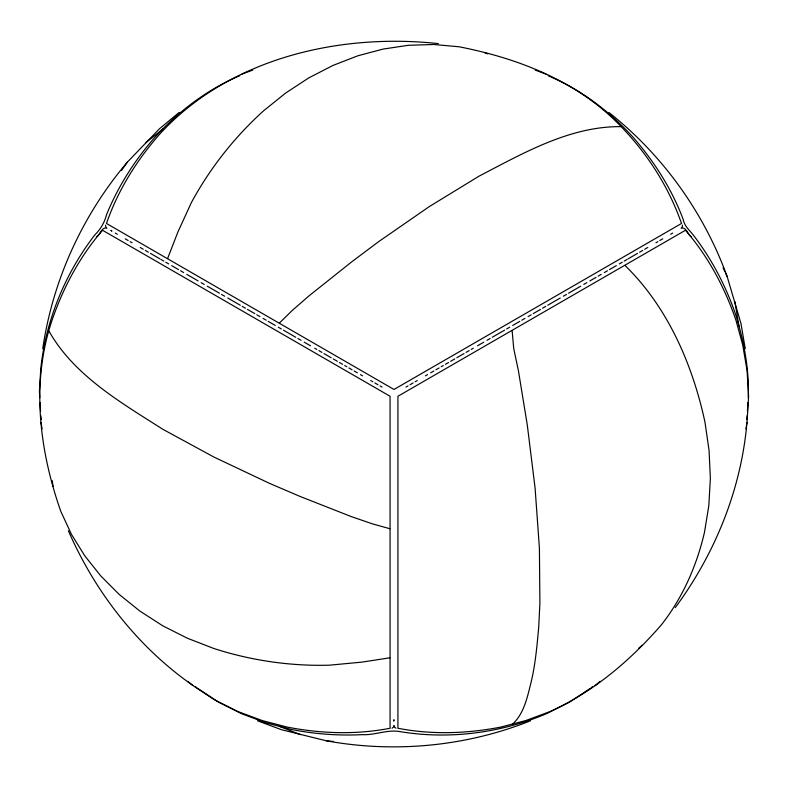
<?xml version="1.0" encoding="UTF-8"?>
<svg xmlns="http://www.w3.org/2000/svg" width="788" height="788" viewBox="0 0 788 788"><rect width="100%" height="100%" fill="white"/><g stroke="black" fill="none" stroke-linecap="round" stroke-linejoin="round"><path stroke-width="1.18" d="M675.267 607.607C715.662 552.94 742.03 487.329 747.221 419.364L748.6 396.394L747.044 370.429L742.72 344.927L735.962 320.283C724.773 287.561 708.195 256.435 685.442 230.273L397.93 396.266L397.93 728.26C431.952 734.869 467.215 733.687 501.138 727.009L525.862 720.537L550.113 711.525C593.394 691.982 630.144 660.63 661.181 625.101C682.546 597.964 696.7 565.873 704.472 532.343L708.806 505.788L710.372 478.375L709.052 450.411L704.974 422.161C692.514 364.411 667.741 307.133 624.973 265.418M747.162 415.571L746.709 419.571M747.438 410.942L747.95 402.481M748.236 397.644C749.378 369.799 744.049 342.071 735.962 315.515C726.142 286.517 711.83 259.055 693.095 234.804C689.244 229.988 684.27 225.841 683.186 219.438C671.859 189.11 654.178 161.441 632.951 137.092C610.336 112.448 583.504 91.398 552.802 77.815L548.212 75.766M105.582 225.161L105.74 226.905L106.902 228.234C101.81 226.383 100.243 234.785 96.776 236.715M746.709 424.358L747.044 422.358M42.759 348.71C52.668 280.183 82.612 214.917 127.361 162.131L159.363 128.858L179.152 112.457M745.931 428.908L746.531 425.362M167.608 258.513L177.852 232.115L191.464 202.417C210.101 168.021 234.617 137.023 263.606 110.783L285.68 93.033L308.886 77.825L333.038 65.404L357.811 55.81L383.007 49.092L408.351 45.3L433.705 44.492L458.941 46.758C514.111 57.494 568.906 78.002 610.858 116.535C642.378 145.957 667.298 182.698 681.512 223.467L394 389.459L106.488 223.467C117.776 190.696 136.422 160.752 159.176 134.709C228.481 58.519 338.791 32.84 438.355 43.616M127.361 162.131L121.401 170.572M512.732 723.965C524.138 713.317 527.31 697.213 530.974 682.733C535.387 664.619 536.983 646.002 538.697 627.484L539.898 603.303L539.416 548.35L535.101 488.156L527.31 425.126L518.396 370.626L513.737 348.601L512.121 330.576M279.395 323.06L292.171 310.521L309.142 295.746L352.246 261.429L378.713 241.601L429.421 206.515L479.114 176.108C523.163 153.236 569.901 126.178 620.836 126.641M590.931 687.963L592.497 686.673M595.078 685.57L600.2 681.325M145.731 142.727L163.471 128.572M638.773 648.081L642.269 645.274M590.094 688.515L569.222 702.295L545.966 713.928C500.37 733.037 449.446 739.696 400.58 731.717C387.913 729.127 375.127 735.332 362.224 734.652C338.347 735.844 314.432 734.061 290.989 729.393L266.285 722.921L242.034 713.918L218.778 702.295L197.906 688.515M405.987 387.075L407.987 385.923M410.046 384.731L413.129 382.948M415.187 381.766L417.246 380.574M425.471 375.827L427.529 374.635M430.681 372.813L433.843 371M435.941 369.779L439.093 367.957M441.201 366.745L443.299 365.534M445.407 364.322L448.559 362.5M450.637 361.298L454.755 358.924M456.813 357.732L464.014 353.576M466.063 352.394L469.156 350.611M471.204 349.419L473.263 348.237M477.489 345.794L483.812 342.15M486.974 340.317L490.136 338.495M492.244 337.274L504.615 330.133M506.645 328.96L509.678 327.207M512.722 325.454L519.814 321.356M521.843 320.184L524.956 318.391M528.068 316.599L531.181 314.796M533.259 313.594L540.519 309.408M542.587 308.206L545.7 306.414M547.778 305.212L560.248 298.012M563.371 296.209L566.483 294.416M568.562 293.215L580.756 286.172M583.8 284.419L586.843 282.656M589.897 280.902L596.083 277.327M598.151 276.135L601.244 274.352M604.337 272.559L607.43 270.776M609.498 269.585L616.364 265.615M619.309 263.911L622.254 262.217M624.224 261.084L627.169 259.38M628.203 258.779L637.531 253.401M639.6 252.199L642.712 250.407M644.742 249.235L647.795 247.471M655.931 242.773L657.881 241.65M659.832 240.517L662.757 238.833M670.696 234.243L672.716 233.081M391.991 728.191L393.429 727.186L394 725.521L394.571 727.186L396.009 728.191M239.788 75.766L237.887 76.475C206.446 90.256 178.63 111.295 155.541 136.6L155.049 137.092C134.827 160.082 118.2 186.204 106.587 214.563C104.577 222.413 100.697 229.15 94.905 234.804C65.187 273.406 45.881 320.135 40.779 368.636L39.4 391.606L39.764 397.644M242.034 74.072L252.771 70.093M530.403 720.833C466.092 746.512 394.611 753.21 326.518 740.848L281.7 729.777L257.597 720.833M389.863 657.803L361.879 662.127L329.354 665.19C290.25 666.254 251.136 660.511 213.922 648.534L187.514 638.29L162.742 625.8L139.909 611.094L119.205 594.438L100.805 575.969L84.838 555.924L71.462 534.372L60.814 511.382C39.37 450.44 30.88 382.554 52.038 320.283C63.207 287.561 79.824 256.435 102.558 230.273L390.07 396.266L390.07 728.26C356.048 734.869 320.785 733.687 286.862 727.009L262.138 720.537L237.887 711.525L214.622 699.892L195.424 687.215C139.161 648.741 95.525 593.098 68.379 530.787M326.518 740.848L333.294 741.469M389.863 528.718L372.625 523.921L351.34 516.613L300.07 496.44L269.663 483.428L213.922 457.06L162.742 429.233C120.909 402.52 74.111 375.581 49.033 331.236M535.229 70.093L545.966 74.082M300.524 734.643L279.395 726.359M484.423 52.569L487.713 53.86M115.284 233.081L117.304 234.243M125.243 238.833L128.168 240.517M130.118 241.65L132.069 242.773M140.205 247.471L143.258 249.235M145.287 250.407L148.4 252.199M150.469 253.401L159.797 258.779M160.831 259.38L163.776 261.084M165.746 262.217L168.691 263.911M171.636 265.615L178.502 269.585M180.57 270.776L183.663 272.559M186.756 274.352L198.103 280.902M201.157 282.656L204.2 284.419M207.244 286.172L219.438 293.215M221.517 294.416L224.629 296.209M227.752 298.012L240.222 305.212M242.3 306.414L245.413 308.206M247.481 309.408L254.741 313.594M256.819 314.796L259.932 316.599M263.044 318.391L266.157 320.184M268.186 321.356L275.278 325.454M278.322 327.207L281.355 328.96M283.385 330.133L295.756 337.274M297.864 338.495L301.026 340.317M304.188 342.15L310.511 345.794M314.737 348.237L316.796 349.419M318.844 350.611L321.937 352.394M323.986 353.576L331.187 357.732M333.245 358.924L337.363 361.298M339.441 362.5L342.593 364.322M344.701 365.534L346.799 366.745M348.907 367.957L352.059 369.779M354.157 371L357.319 372.813M360.471 374.635L362.529 375.827M370.754 380.574L372.813 381.766M374.871 382.948L377.954 384.731M380.013 385.923L382.013 387.075M608.848 112.457C662.521 154.793 703.832 212.386 727.186 276.618L740.937 323.366L745.241 348.71M195.503 686.663L197.069 687.963M187.8 681.325L192.922 685.57M691.224 236.715C687.766 234.804 686.19 226.373 681.108 228.234L682.26 226.905L682.418 225.161M723.059 267.693L725.029 271.949M725.521 273.012L727.186 276.618M738.967 326.459L734.899 301.597M41.291 419.571L40.838 415.571M40.956 422.358L41.291 424.358M41.468 425.362L42.069 428.908M52.215 480.591L53.101 486.403M40.05 402.481L40.562 410.942M393.941 719.927L393.783 720.912L393.941 719.927M111.059 230.382L111.768 230.982L111.059 230.382"/></g></svg>
